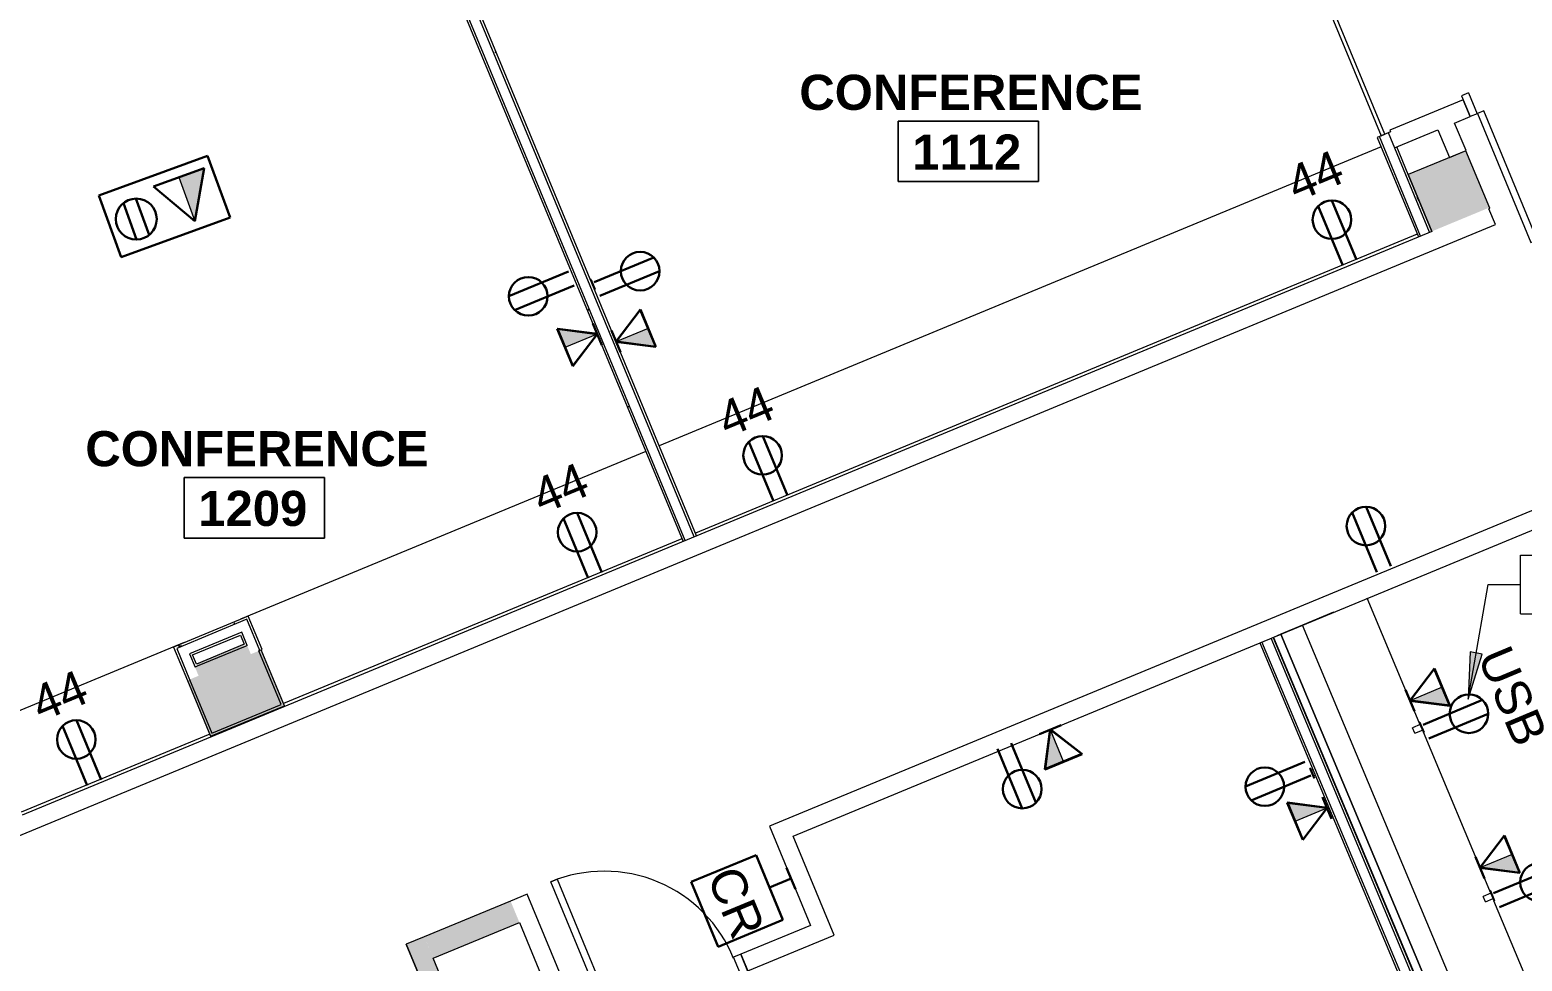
# Model space of a CAD drawing. Header units: inches. Extents: x 488 to 2071, y 800 to 2512.
# Drawn here: x 1152.4 to 1535, y 1578 to 1816.9 of the extents above; entities that cross this region are included whole.
import ezdxf

# ---------------------------------------------------------------- set-up
doc = ezdxf.new("R2010")
doc.units = ezdxf.units.IN
doc.header["$MEASUREMENT"] = 0
for name, color, linetype, lineweight in [('A-ANNO-KEYN', 231, 'Continuous', 9), ('A-ANNO-NOTE', 131, 'Continuous', 30), ('A-AREA-IDEN', 2, 'Continuous', 9), ('A-DOOR', 31, 'Continuous', 13), ('A-DOOR-FRAM', 31, 'Continuous', 20), ('A-Flor-Shel-Tptn', 8, 'Continuous', 9), ('A-GLAZ-CURT', 52, 'Continuous', 9), ('A-WALL', 113, 'Continuous', 9), ('A-WALL-PATT', 111, 'Continuous', 13), ('A-Wall-Shel', 8, 'Continuous', 9), ('E-ELEC-FIXT', 91, 'Continuous', 9), ('I-WALL', 2, 'Continuous', 9), ('Q-CASE', 31, 'Continuous', 9), ('S-Cols-Fill', 8, 'Continuous', 9)]:
    doc.layers.add(name, color=color, linetype=linetype, lineweight=lineweight)
doc.styles.add('Swis721 Lt BT', font='swissl.ttf', dxfattribs={"height": 9})
doc.styles.add('Swis721 Lt BT_B', font='', dxfattribs={"height": 9})
doc.styles.get('Swis721 Lt BT_B').set_extended_font_data('Swis721 Lt BT', bold=True)
pattern_1 = [(0, (0, 0), (30.72, 7.68), [1.267, -21.773, 1.267, -21.773, -122.88]), (0, (0, 0), (30.72, 7.68), [-46.08, 1.267, -44.813, 1.267, -21.773, -53.76]), (0, (0, 0), (30.72, 7.68), [-115.2, 1.267, -14.093, 1.267, -37.133]), (120, (11.52, 3.84), (-22.011075, 22.7643), [1.267, -21.773, 1.267, -21.773, -122.88]), (120, (11.52, 3.84), (-22.011075, 22.7643), [-46.08, 1.267, -44.813, 1.267, -21.773, -53.76]), (120, (11.52, 3.84), (-22.011075, 22.7643), [-115.2, 1.267, -14.093, 1.267, -37.133]), (240, (15.36, 19.2), (-8.708925, -30.4443), [1.267, -21.773, 1.267, -21.773, -122.88]), (240, (15.36, 19.2), (-8.708925, -30.4443), [-46.08, 1.267, -44.813, 1.267, -21.773, -53.76]), (240, (15.36, 19.2), (-8.708925, -30.4443), [-115.2, 1.267, -14.093, 1.267, -37.133])]

# ---------------------------------------------------------------- blocks, each defined once
blk = doc.blocks.new('Revit Link EDITED_dwg-5488103-Level 1 POWER')
at = {"layer": 'S-Cols-Fill'}
blk.add_hatch(color=7, dxfattribs=at).paths.add_polyline_path([(1201.54, 1636.68), (1216, 1642.67), (1215.93, 1642.85), (1201.47, 1636.86)], flags=0)
at = {"layer": 'A-Wall-Shel', "color": 7}
blk.add_line((1255.66, 1566.03), (1248.89, 1582.37), dxfattribs=at)
blk = doc.blocks.new('C-Counter Top - ADJ HEIGHT-5132320-Level 1 POWER')
at = {"layer": 'Q-CASE'}
for p, q in [((65.17, 25), (-47.26, 25)), ((-47.26, 0.19), (-47.26, 0)), ((65.17, 0.75), (-45.4, 0.75))]:
    blk.add_line(p, q, dxfattribs=at)
blk = doc.blocks.new('C-Counter Top - ADJ HEIGHT-5133805-Level 1 POWER')
at = {"layer": 'Q-CASE'}
for p, q in [((8.49, 25), (-46.82, 25)), ((5.5, 0.75), (-46.82, 0.75)), ((8.49, 0), (8.49, 0.19))]:
    blk.add_line(p, q, dxfattribs=at)
blk = doc.blocks.new('C-Counter Top - ADJ HEIGHT-5133987-Level 1 POWER')
at = {"layer": 'Q-CASE'}
for p, q in [((153.07, 25), (-47.26, 25)), ((153.07, 0.75), (-47.26, 0.75))]:
    blk.add_line(p, q, dxfattribs=at)
blk = doc.blocks.new('System Panel - Glazed-5484080-Level 1 POWER')
at = {"layer": 'A-GLAZ-CURT', "lineweight": 13}
for p, q in [((71.58, 1.75), (-115.31, 1.75)), ((-115.31, 1.75), (-115.31, 0.75)), ((-115.31, 0.75), (71.58, 0.75)), ((71.58, 0.75), (71.58, 1.75)), ((115.31, 1.75), (107.58, 1.75)), ((107.58, 1.75), (107.58, 0.75)), ((107.58, 0.75), (115.31, 0.75)), ((115.31, 0.75), (115.31, 1.75))]:
    blk.add_line(p, q, dxfattribs=at)
blk = doc.blocks.new('Single Flush - OTJ_SOLIDFLUSH_ALUM-5474485-Level 1 POWER')
at = {"layer": 'A-DOOR', "lineweight": 20}
for p, q in [((16.15625, 38.125), (16.15625, 2.3125)), ((17.90625, 38.125), (16.15625, 38.125)), ((17.90625, 2.3125), (17.90625, 38.125)), ((16.15625, 2.3125), (17.90625, 2.3125))]:
    blk.add_line(p, q, dxfattribs=at)
at = {"layer": 'A-DOOR', "lineweight": 9}
blk.add_arc((17.90625, 2.3125), 35.8125, 90, 180.5, dxfattribs=at)
at = {"layer": 'A-DOOR-FRAM'}
for p, q in [((-20, -3.4375), (-20, 2.3125)), ((-20, 2.3125), (-18, 2.3125)), ((-18, -3.4375), (-18, 2.3125)), ((18.000004, -3.4375), (18.000004, 2.3125)), ((18.000004, 2.3125), (20.000004, 2.3125)), ((20.000004, -3.4375), (20.000004, 2.3125)), ((-20, -3.4375), (-18, -3.4375)), ((18.000004, -3.4375), (20.000004, -3.4375))]:
    blk.add_line(p, q, dxfattribs=at)
blk = doc.blocks.new('Single Flush - OTJ_SOLIDFLUSH_ALUM-5474487-Level 1 POWER')
at = {"layer": 'A-DOOR', "lineweight": 20}
for p, q in [((16.15625, -2.3125), (17.90625, -2.3125)), ((16.15625, -38.125), (16.15625, -2.3125)), ((17.90625, -2.3125), (17.90625, -38.125)), ((17.90625, -38.125), (16.15625, -38.125))]:
    blk.add_line(p, q, dxfattribs=at)
at = {"layer": 'A-DOOR', "lineweight": 9}
blk.add_arc((17.90625, -2.3125), 35.8125, 179.5, 270, dxfattribs=at)
at = {"layer": 'A-DOOR-FRAM'}
for p, q in [((-20, 3.4375), (-20, -2.3125)), ((-20, 3.4375), (-18, 3.4375)), ((-18, 3.4375), (-18, -2.3125)), ((18.000004, 3.4375), (18.000004, -2.3125)), ((18.000004, 3.4375), (20.000004, 3.4375)), ((20.000004, 3.4375), (20.000004, -2.3125)), ((-20, -2.3125), (-18, -2.3125)), ((18.000004, -2.3125), (20.000004, -2.3125))]:
    blk.add_line(p, q, dxfattribs=at)
blk = doc.blocks.new('Booth Seat3 - Booth Seat-5227084-Level 1 POWER')
at = {"layer": 'Q-CASE'}
for p, q in [((1508.65, 1639.27), (1495.32, 1671.1)), ((1486.7, 1667.53), (1478.7, 1664.18)), ((1526.75, 1596.04), (1509.71, 1636.73)), ((1548.05, 1545.18), (1527.82, 1593.5)), ((1559.27, 1518.41), (1549.12, 1542.64)), ((1537.13, 1509.14), (1559.27, 1518.41)), ((1537.08, 1509.26), (1537.13, 1509.14))]:
    blk.add_line(p, q, dxfattribs=at)
at = {"layer": 'Q-CASE', "lineweight": 20}
for p, q in [((1473.17, 1661.87), (1471.32, 1661.09)), ((1471.32, 1661.09), (1535.23, 1508.49)), ((1478.7, 1664.18), (1473.17, 1661.87)), ((1537.08, 1509.26), (1473.17, 1661.87)), ((1473.17, 1661.87), (1537, 1509.44)), ((1542.54, 1511.76), (1478.7, 1664.18)), ((1537, 1509.44), (1542.54, 1511.76)), ((1535.23, 1508.49), (1537.08, 1509.26))]:
    blk.add_line(p, q, dxfattribs=at)
blk = doc.blocks.new('PS - Power Device _Wall Base_ - Duplex-V66-Level 1 POWER')
at = {"layer": 'E-ELEC-FIXT'}
for p, q in [((1480.74, 1627.55), (1480.57, 1627.47)), ((1481.63, 1624.94), (1480.57, 1627.47)), ((1480.74, 1627.55), (1481.8, 1625.01)), ((1481.38, 1627.14), (1480.98, 1626.97)), ((1481.56, 1625.59), (1481.96, 1625.76)), ((1481.63, 1624.94), (1481.8, 1625.01))]:
    blk.add_line(p, q, dxfattribs=at)
blk = doc.blocks.new('PS - Power Device _Wall Base_ - Duplex-4862727-Level 1 POWER')
at = {"layer": 'E-ELEC-FIXT'}
for p, q in [((1445.44, 1403.21), (1445.36, 1403.04)), ((1447.89, 1401.94), (1445.36, 1403.04)), ((1447.89, 1401.94), (1447.96, 1402.12))]:
    blk.add_line(p, q, dxfattribs=at)
blk = doc.blocks.new('PS - Power Device _Wall Base_ - Duplex-5461265-Level 1 POWER')
at = {"layer": 'E-ELEC-FIXT'}
for p, q in [((945.6, 1538.48), (945.53, 1538.31)), ((948.07, 1537.26), (945.53, 1538.31)), ((945.6, 1538.48), (948.15, 1537.43)), ((946.99, 1540.21), (946.18, 1538.24)), ((946.99, 1540.21), (948.38, 1539.63)), ((947.57, 1537.67), (948.38, 1539.63)), ((948.07, 1537.26), (948.15, 1537.43))]:
    blk.add_line(p, q, dxfattribs=at)
blk = doc.blocks.new('Room Tag - Room Name and Number-3379422-Level 1 POWER')
at = {"layer": 'A-AREA-IDEN'}
for p, q in [((-0.1881, -0.1636), (-0.1881, -0.0018)), ((-0.1881, -0.0018), (0.1869, -0.0018)), ((0.1869, -0.0018), (-0.1881, -0.0018)), ((-0.1881, -0.0018), (-0.1881, -0.1636)), ((0.1869, -0.0018), (0.1869, -0.1636)), ((0.1869, -0.1636), (0.1869, -0.0018)), ((0.1869, -0.1636), (-0.1881, -0.1636)), ((-0.1881, -0.1636), (0.1869, -0.1636))]:
    blk.add_line(p, q, dxfattribs=at)
blk = doc.blocks.new('Keynote Tag - Keynote Number - Boxed-135510-Level 1 POWER')
at = {"layer": 'A-ANNO-KEYN'}
for p, q in [((-0.125, -0.0792), (-0.125, 0.0781)), ((-0.125, 0.0781), (0.125, 0.0781)), ((0.125, 0.0781), (0.125, -0.0792)), ((-0.125, -0.0792), (0.125, -0.0792))]:
    blk.add_line(p, q, dxfattribs=at)

msp = doc.modelspace()

# ---------------------------------------------------------------- hatches: boundary and pattern name
at = {"layer": 'A-ANNO-KEYN'}
msp.add_hatch(color=256, dxfattribs=at).paths.add_polyline_path([(1521.2, 1645.26), (1524.82, 1656.81), (1521.71, 1657.35)], flags=0)
at = {"layer": 'A-ANNO-NOTE', "lineweight": 9}
for points in [[(1194.66, 1767.82), (1197.07, 1781.47), (1190.56, 1779.1), (1192.49, 1773.79)], [(1289.66, 1735.49), (1287.68, 1740.26), (1297.91, 1738.91)], [(1312.87, 1735.58), (1310.9, 1740.34), (1302.64, 1736.92)], [(1516.48, 1643.53), (1514.49, 1648.28), (1506.25, 1644.83)], [(1412.64, 1627.26), (1417.4, 1629.24), (1413.98, 1637.49)], [(1476.83, 1613.93), (1485.07, 1617.38), (1474.84, 1618.69)], [(1534.43, 1600.65), (1532.44, 1605.41), (1524.2, 1601.96)]]:
    msp.add_hatch(color=256, dxfattribs=at).paths.add_polyline_path(points, flags=0)
at = {"layer": 'A-WALL'}
for points in [[(1511.89, 1765.23), (1526.42, 1771.25), (1526.51, 1771.05), (1526.75, 1771.15), (1520.63, 1785.93), (1505.85, 1779.81), (1511.88, 1765.25)], [(1199.04, 1636.53), (1216.83, 1643.9), (1211.14, 1657.63), (1209.05, 1656.77), (1208.14, 1658.97), (1194.74, 1653.42), (1195.65, 1651.22), (1193.35, 1650.27), (1198.99, 1636.67)]]:
    msp.add_hatch(color=250, dxfattribs=at).paths.add_polyline_path(points, flags=0)
at = {"layer": 'A-WALL-PATT', "lineweight": 9}
h = msp.add_hatch(dxfattribs=at)
h.set_pattern_fill('FP_1', color=256, style=0, pattern_type=2)
h.set_pattern_definition(pattern_1)
h.paths.add_polyline_path([(1322.76, 1686.89), (1323.34, 1687.13), (1224.72, 1925.23), (1224.14, 1924.99), (1322.76, 1686.9)], flags=0)
h.paths.add_polyline_path([(1223.19, 1927.3), (1223.76, 1927.54), (1194.64, 1997.85), (1194.06, 1997.61), (1223.09, 1927.54)], flags=0)
h.paths.add_polyline_path([(1193.11, 1999.92), (1193.68, 2000.16), (1124.51, 2167.16), (1123.93, 2166.92), (1190.8, 2005.49)], flags=0)
h.paths.add_polyline_path([(1122.98, 2169.23), (1123.55, 2169.47), (1062.99, 2315.69), (1062.41, 2315.45), (1122.88, 2169.47)], flags=0)
h = msp.add_hatch(dxfattribs=at)
h.set_pattern_fill('FP_1', color=256, style=0, pattern_type=2)
h.set_pattern_definition(pattern_1)
h.paths.add_polyline_path([(1319.88, 1685.7), (1320.46, 1685.94), (1221.83, 1924.03), (1221.26, 1923.79), (1319.85, 1685.77)], flags=0)
h.paths.add_polyline_path([(1220.3, 1926.1), (1220.88, 1926.34), (1191.72, 1996.64), (1191.18, 1996.41), (1220.2, 1926.34)], flags=0)
h.paths.add_polyline_path([(1190.22, 1998.72), (1190.8, 1998.96), (1060.1, 2314.49), (1059.52, 2314.25), (1190.12, 1998.96)], flags=0)
h = msp.add_hatch(dxfattribs=at)
h.set_pattern_fill('FP_1', color=256, style=0, pattern_type=2)
h.set_pattern_definition(pattern_1)
h.paths.add_polyline_path([(1511.31, 1764.99), (1511.88, 1765.25), (1502.91, 1786.9), (1502.34, 1786.66), (1511.27, 1765.08)], flags=0)
h.paths.add_polyline_path([(1412.48, 2003.59), (1413.06, 2003.83), (1404.64, 2024.15), (1404.06, 2023.91), (1410.04, 2009.48)], flags=0)
h.paths.add_polyline_path([(1388.75, 2060.87), (1389.33, 2061.11), (1382.23, 2078.26), (1381.65, 2078.02), (1386.56, 2066.17)], flags=0)
h = msp.add_hatch(dxfattribs=at)
h.set_pattern_fill('FP_1', color=256, style=0, pattern_type=2)
h.set_pattern_definition(pattern_1)
h.paths.add_polyline_path([(1508.42, 1763.8), (1509, 1764.03), (1498.42, 1789.57), (1497.85, 1789.33), (1508.14, 1764.49)], flags=0)
h.paths.add_polyline_path([(1408.85, 2004.2), (1409.42, 2004.44), (1401.75, 2022.96), (1401.18, 2022.72), (1408.75, 2004.44)], flags=0)
h.paths.add_polyline_path([(1385.87, 2059.67), (1386.45, 2059.91), (1380.54, 2074.17), (1379.96, 2073.93), (1385.77, 2059.91)], flags=0)
h = msp.add_hatch(dxfattribs=at)
h.set_pattern_fill('FP_1', color=256, style=0, pattern_type=2)
h.set_pattern_definition(pattern_1)
h.paths.add_polyline_path([(1190.04, 1658.26), (1208.63, 1665.96), (1208.39, 1666.53), (1189.8, 1658.83), (1189.9, 1658.59)], flags=0)
h = msp.add_hatch(dxfattribs=at)
h.set_pattern_fill('FP_1', color=256, style=0, pattern_type=2)
h.set_pattern_definition(pattern_1)
h.paths.add_polyline_path([(1534.95, 1507.32), (1535.53, 1507.56), (1471.22, 1661.12), (1470.65, 1660.86), (1534.46, 1508.49)], flags=0)
at = {"layer": 'A-WALL-PATT'}
h = msp.add_hatch(color=250, dxfattribs=at)
h.paths.add_polyline_path([(1198.7, 1635.71), (1217.64, 1643.56), (1211.71, 1657.87), (1211.14, 1657.63), (1216.83, 1643.9), (1199.04, 1636.53), (1193.34, 1650.27), (1192.78, 1650.03), (1198.49, 1636.23)], flags=0)
h.paths.add_polyline_path([(1195.32, 1653.66), (1207.56, 1658.73), (1207.32, 1659.31), (1195.08, 1654.24)], flags=0)
at = {"layer": 'A-WALL-PATT', "lineweight": 9}
h = msp.add_hatch(dxfattribs=at)
h.set_pattern_fill('FP_1', color=256, style=0, pattern_type=2)
h.set_pattern_definition(pattern_1)
h.paths.add_polyline_path([(1532.07, 1506.11), (1532.65, 1506.35), (1468.33, 1659.93), (1467.75, 1659.69), (1531.97, 1506.35)], flags=0)
for points in [[(1255.82, 1578.75), (1277.94, 1587.91), (1275.64, 1593.45), (1253.52, 1584.28), (1255.68, 1579.07)], [(1294.92, 1471.28), (1299.54, 1473.19), (1253.51, 1584.28), (1248.9, 1582.37), (1261.41, 1552.17), (1261.59, 1552.25), (1263.5, 1547.63), (1263.33, 1547.55), (1294.9, 1471.33)]]:
    msp.add_hatch(color=7, dxfattribs=at).paths.add_polyline_path(points, flags=0)

# ---------------------------------------------------------------- linework, layer by layer
at = {"layer": 'A-ANNO-KEYN'}
for p, q in [((1521.2, 1645.26), (1526.34, 1674.66)), ((1526.34, 1674.66), (1534.62, 1674.66)), ((1521.71, 1657.35), (1521.2, 1645.26)), ((1524.82, 1656.81), (1521.71, 1657.35)), ((1521.2, 1645.26), (1524.82, 1656.81))]:
    msp.add_line(p, q, dxfattribs=at)
at = {"layer": 'A-ANNO-NOTE'}
for p, q in [((1170.05, 1774.41), (1197.97, 1784.58)), ((1197.97, 1784.58), (1203.72, 1768.78)), ((1184.05, 1776.73), (1197.07, 1781.47)), ((1197.07, 1781.47), (1194.66, 1767.82)), ((1194.66, 1767.82), (1184.05, 1776.73)), ((1175.79, 1758.62), (1170.05, 1774.41)), ((1179.77, 1763.14), (1176.37, 1772.49)), ((1182.94, 1764.3), (1179.54, 1773.64)), ((1489.06, 1756.44), (1482.74, 1771.71)), ((1492.6, 1757.91), (1486.28, 1773.18)), ((1492.6, 1757.91), (1486.28, 1773.18)), ((1203.72, 1768.78), (1175.79, 1758.62)), ((1297.09, 1752.22), (1312.36, 1758.54)), ((1297.09, 1752.22), (1312.36, 1758.54)), ((1290.5, 1754.92), (1275.23, 1748.6)), ((1298.56, 1748.67), (1313.83, 1755)), ((1291.96, 1751.38), (1276.7, 1745.06)), ((1291.96, 1751.38), (1276.7, 1745.06)), ((1302.64, 1736.92), (1308.92, 1745.11)), ((1302.69, 1736.99), (1308.97, 1745.17)), ((1308.92, 1745.11), (1312.87, 1735.58)), ((1308.97, 1745.17), (1312.92, 1735.64)), ((1296.71, 1741.62), (1299.01, 1736.08)), ((1297.86, 1738.85), (1287.64, 1740.19)), ((1291.58, 1730.66), (1287.64, 1740.19)), ((1297.91, 1738.91), (1287.68, 1740.26)), ((1291.63, 1730.73), (1287.68, 1740.26)), ((1297.86, 1738.85), (1291.58, 1730.66)), ((1297.91, 1738.91), (1291.63, 1730.73)), ((1303.84, 1734.21), (1301.54, 1739.76)), ((1302.64, 1736.92), (1312.87, 1735.58)), ((1302.69, 1736.99), (1312.92, 1735.64)), ((1343.09, 1695.98), (1336.77, 1711.25)), ((1346.63, 1697.45), (1340.31, 1712.72)), ((1346.63, 1697.45), (1340.31, 1712.72)), ((1295.53, 1676.28), (1289.2, 1691.55)), ((1299.07, 1677.75), (1292.74, 1693.01)), ((1299.07, 1677.75), (1292.74, 1693.01)), ((1497.79, 1677.84), (1491.47, 1693.11)), ((1497.79, 1677.84), (1491.47, 1693.11)), ((1501.33, 1679.31), (1495.01, 1694.58)), ((1506.29, 1644.89), (1512.54, 1653.1)), ((1512.54, 1653.1), (1516.52, 1643.59)), ((1506.25, 1644.83), (1512.49, 1653.04)), ((1512.49, 1653.04), (1516.48, 1643.53)), ((1507.45, 1642.13), (1505.13, 1647.66)), ((1506.25, 1644.83), (1516.48, 1643.53)), ((1506.29, 1644.89), (1516.52, 1643.59)), ((1509.62, 1638.64), (1524.86, 1645.03)), ((1509.62, 1638.64), (1524.86, 1645.03)), ((1167.11, 1623.09), (1160.78, 1638.35)), ((1170.65, 1624.55), (1164.32, 1639.82)), ((1170.65, 1624.55), (1164.32, 1639.82)), ((1411.27, 1636.29), (1416.82, 1638.59)), ((1511.1, 1635.11), (1526.34, 1641.49)), ((1413.98, 1637.49), (1412.64, 1627.26)), ((1414.05, 1637.44), (1412.7, 1627.21)), ((1413.98, 1637.49), (1422.17, 1631.21)), ((1414.05, 1637.44), (1422.23, 1631.16)), ((1400.51, 1632.48), (1406.83, 1617.21)), ((1404.05, 1633.94), (1410.37, 1618.68)), ((1404.05, 1633.94), (1410.37, 1618.68)), ((1422.17, 1631.21), (1412.64, 1627.26)), ((1422.23, 1631.16), (1412.7, 1627.21)), ((1479.35, 1629.17), (1464.11, 1622.79)), ((1480.83, 1625.63), (1465.59, 1619.25)), ((1480.83, 1625.63), (1465.59, 1619.25)), ((1485.07, 1617.38), (1474.84, 1618.69)), ((1478.82, 1609.17), (1474.84, 1618.69)), ((1483.86, 1620.08), (1486.18, 1614.55)), ((1485.02, 1617.32), (1474.79, 1618.62)), ((1478.78, 1609.11), (1474.79, 1618.62)), ((1485.02, 1617.32), (1478.78, 1609.11)), ((1485.07, 1617.38), (1478.82, 1609.17)), ((1524.2, 1601.96), (1530.45, 1610.16)), ((1524.25, 1602.02), (1530.5, 1610.23)), ((1530.45, 1610.16), (1534.43, 1600.65)), ((1530.5, 1610.23), (1534.48, 1600.71)), ((1338.6, 1605.25), (1321.97, 1598.36)), ((1345.48, 1588.62), (1338.6, 1605.25)), ((1525.41, 1599.25), (1523.09, 1604.79)), ((1346.44, 1602), (1348.73, 1596.46)), ((1524.2, 1601.96), (1534.43, 1600.65)), ((1524.25, 1602.02), (1534.48, 1600.71)), ((1527.72, 1595.42), (1542.97, 1601.8)), ((1527.72, 1595.42), (1542.97, 1601.8)), ((1321.97, 1598.36), (1328.86, 1581.73)), ((1347.58, 1599.23), (1342.04, 1596.93)), ((1529.2, 1591.88), (1544.45, 1598.27)), ((1328.86, 1581.73), (1345.48, 1588.62))]:
    msp.add_line(p, q, dxfattribs=at)
at = {"layer": 'A-ANNO-NOTE', "lineweight": 9}
for p, q in [((1197.07, 1781.47), (1190.56, 1779.1)), ((1194.66, 1767.82), (1197.07, 1781.47)), ((1190.56, 1779.1), (1194.66, 1767.82)), ((1287.68, 1740.26), (1289.66, 1735.49)), ((1297.91, 1738.91), (1287.68, 1740.26)), ((1289.66, 1735.49), (1297.91, 1738.91)), ((1310.9, 1740.34), (1302.64, 1736.92)), ((1312.87, 1735.58), (1310.9, 1740.34)), ((1302.64, 1736.92), (1312.87, 1735.58)), ((1514.49, 1648.28), (1506.25, 1644.83)), ((1516.48, 1643.53), (1514.49, 1648.28)), ((1506.25, 1644.83), (1516.48, 1643.53)), ((1413.98, 1637.49), (1412.64, 1627.26)), ((1417.4, 1629.24), (1413.98, 1637.49)), ((1412.64, 1627.26), (1417.4, 1629.24)), ((1485.07, 1617.38), (1474.84, 1618.69)), ((1474.84, 1618.69), (1476.83, 1613.93)), ((1476.83, 1613.93), (1485.07, 1617.38)), ((1532.44, 1605.41), (1524.2, 1601.96)), ((1534.43, 1600.65), (1532.44, 1605.41)), ((1524.2, 1601.96), (1534.43, 1600.65))]:
    msp.add_line(p, q, dxfattribs=at)
at = {"layer": 'A-ANNO-NOTE'}
for centre, radius in [((1179.66, 1768.39), 5.25), ((1486.26, 1768.23), 4.95), ((1308.88, 1755.02), 4.95), ((1280.18, 1748.57), 4.95), ((1340.28, 1707.77), 4.95), ((1292.72, 1688.06), 4.95), ((1494.98, 1689.63), 4.95), ((1521.39, 1641.49), 4.95), ((1164.3, 1634.87), 4.95), ((1406.85, 1622.16), 4.95), ((1469.06, 1622.78), 4.95), ((1539.5, 1598.27), 4.95)]:
    msp.add_circle(centre, radius, dxfattribs=at)
at = {"layer": 'A-WALL', "lineweight": 13}
for p, q in [((1322.76, 1686.89), (1224.14, 1924.99)), ((1320.46, 1685.94), (1221.83, 1924.03)), ((1519.9, 1798.94), (1501.14, 1791.17)), ((1521.67, 1794.66), (1519.9, 1798.94)), ((1501.14, 1791.17), (1501.31, 1790.76)), ((1502.34, 1786.66), (1513.46, 1791.26)), ((1513.46, 1791.26), (1516.39, 1784.18)), ((1517.73, 1793.03), (1521.67, 1794.66)), ((1520.67, 1785.95), (1517.73, 1793.03)), ((1509, 1764.03), (1498.42, 1789.57)), ((1511.31, 1764.99), (1500.73, 1790.53)), ((1516.39, 1784.18), (1520.67, 1785.95)), ((1511.89, 1765.23), (1505.85, 1779.81)), ((1528.19, 1766.98), (1526.51, 1771.05)), ((1147.94, 1609.47), (1528.19, 1766.98)), ((1511.89, 1765.23), (1150.44, 1615.51)), ((1604.71, 1721.42), (1342.04, 1612.62)), ((1348.08, 1610.12), (1606.48, 1717.15)), ((1208.05, 1665.72), (1190.04, 1658.26)), ((1211.36, 1657.73), (1208.05, 1665.72)), ((1206.7, 1662.45), (1193.3, 1656.9)), ((1208.14, 1658.97), (1206.7, 1662.45)), ((1534.95, 1507.32), (1470.64, 1660.88)), ((1190.04, 1658.26), (1193.34, 1650.27)), ((1532.65, 1506.35), (1468.33, 1659.93)), ((1193.3, 1656.9), (1194.74, 1653.42)), ((1342.04, 1612.62), (1352.57, 1587.2)), ((1358.61, 1584.7), (1348.08, 1610.12)), ((1279.91, 1595.22), (1275.64, 1593.45)), ((1293.39, 1562.69), (1279.91, 1595.22)), ((1277.94, 1587.91), (1289.12, 1560.92)), ((1352.57, 1587.2), (1334.68, 1579.79)), ((1336.45, 1575.52), (1358.61, 1584.7)), ((1334.68, 1579.79), (1336.45, 1575.52))]:
    msp.add_line(p, q, dxfattribs=at)
at = {"layer": 'A-WALL', "color": 55, "lineweight": 20}
for p, q in [((1520.63, 1785.93), (1505.85, 1779.81)), ((1526.75, 1771.15), (1520.63, 1785.93)), ((1526.51, 1771.05), (1526.75, 1771.15)), ((1207.32, 1659.31), (1195.08, 1654.24)), ((1217.64, 1643.56), (1211.71, 1657.87)), ((1192.78, 1650.03), (1198.7, 1635.71)), ((1198.7, 1635.71), (1217.64, 1643.56)), ((1275.64, 1593.45), (1253.52, 1584.29)), ((1255.82, 1578.75), (1277.94, 1587.91))]:
    msp.add_line(p, q, dxfattribs=at)
at = {"layer": 'A-WALL'}
for p, q in [((1505.85, 1779.81), (1511.89, 1765.23)), ((1211.36, 1657.73), (1211.14, 1657.63)), ((1193.35, 1650.27), (1193.34, 1650.27))]:
    msp.add_line(p, q, dxfattribs=at)
at = {"layer": 'A-WALL', "color": 135, "lineweight": 13}
for p, q in [((1207.56, 1658.73), (1195.32, 1653.66)), ((1208.14, 1658.97), (1207.56, 1658.73)), ((1216.83, 1643.9), (1211.14, 1657.63)), ((1195.32, 1653.66), (1194.74, 1653.42)), ((1193.35, 1650.27), (1199.04, 1636.53)), ((1199.04, 1636.53), (1216.83, 1643.9))]:
    msp.add_line(p, q, dxfattribs=at)
at = {"layer": 'I-WALL', "lineweight": 13}
for p, q in [((1221.5, 1923.21), (1319.88, 1685.7)), ((1323.34, 1687.13), (1224.96, 1924.65)), ((1501.31, 1790.76), (1497.85, 1789.33)), ((1497.85, 1789.33), (1508.42, 1763.8)), ((1505.85, 1779.81), (1502.91, 1786.9)), ((1208.39, 1666.53), (1189.22, 1658.59)), ((1211.94, 1657.97), (1208.39, 1666.53)), ((1194.12, 1656.56), (1206.36, 1661.63)), ((1206.36, 1661.63), (1207.32, 1659.31)), ((1535.53, 1507.56), (1471.22, 1661.12)), ((1189.22, 1658.59), (1192.77, 1650.03)), ((1211.71, 1657.87), (1211.94, 1657.97)), ((1467.75, 1659.69), (1532.07, 1506.11)), ((1195.08, 1654.24), (1194.12, 1656.56)), ((1192.77, 1650.03), (1192.78, 1650.03))]:
    msp.add_line(p, q, dxfattribs=at)
at = {"layer": 'I-WALL'}
for p, q in [((1211.14, 1657.63), (1211.36, 1657.73)), ((1193.34, 1650.27), (1193.35, 1650.27))]:
    msp.add_line(p, q, dxfattribs=at)
at = {"layer": 'I-WALL', "color": 55, "lineweight": 20}
for p, q in [((1253.52, 1584.29), (1248.9, 1582.38)), ((1248.9, 1582.38), (1255.67, 1566.03)), ((1299.54, 1473.19), (1255.82, 1578.75))]:
    msp.add_line(p, q, dxfattribs=at)

# ---------------------------------------------------------------- block references
at = {"layer": 'A-ANNO-KEYN', "xscale": 95.99999999999994, "yscale": 95.99999999999994, "zscale": 95.99999999999994}
msp.add_blockref('Keynote Tag - Keynote Number - Boxed-135510-Level 1 POWER', (1546.62, 1674.71), dxfattribs=at)
at = {"layer": 'A-AREA-IDEN', "xscale": 95.99999999999994, "yscale": 95.99999999999994, "zscale": 95.99999999999994}
for p in [(1393.06, 1793.69), (1209.97, 1702.26)]:
    msp.add_blockref('Room Tag - Room Name and Number-3379422-Level 1 POWER', p, dxfattribs=at)
at = {"layer": 'A-DOOR', "rotation": 202.4999999999996}
for name, p in [('Single Flush - OTJ_SOLIDFLUSH_ALUM-5474485-Level 1 POWER', (1539.26, 1804.45)), ('Single Flush - OTJ_SOLIDFLUSH_ALUM-5474487-Level 1 POWER', (1317.08, 1570))]:
    msp.add_blockref(name, p, dxfattribs=at)
at = {"layer": 'A-Flor-Shel-Tptn', "color": 7}
msp.add_blockref('Revit Link EDITED_dwg-5488103-Level 1 POWER', (0, 0), dxfattribs=at)
at = {"layer": 'A-GLAZ-CURT', "rotation": 112.4999999999991}
msp.add_blockref('System Panel - Glazed-5484080-Level 1 POWER', (1456.38, 1896.96), dxfattribs=at)
at = {"layer": 'E-ELEC-FIXT'}
for name, p, rotation in [('PS - Power Device _Wall Base_ - Duplex-4862727-Level 1 POWER', (3311.69, 1751.39), 135.8801695892039), ('PS - Power Device _Wall Base_ - Duplex-5461265-Level 1 POWER', (3265.25, 2060.01), 135.1322270800046), ('PS - Power Device _Wall Base_ - Duplex-5461265-Level 1 POWER', (3283.36, 2016.78), 135.1322270800046)]:
    msp.add_blockref(name, p, dxfattribs=dict(at, rotation=rotation))
msp.add_blockref('PS - Power Device _Wall Base_ - Duplex-V66-Level 1 POWER', (0, 0), dxfattribs=at)
at = {"layer": 'Q-CASE', "rotation": 22.49999999999979}
for name, p in [('C-Counter Top - ADJ HEIGHT-5133987-Level 1 POWER', (1367.01, 1705.22)), ('C-Counter Top - ADJ HEIGHT-5132320-Level 1 POWER', (1259.67, 1660.76)), ('C-Counter Top - ADJ HEIGHT-5133805-Level 1 POWER', (1193.7, 1633.43))]:
    msp.add_blockref(name, p, dxfattribs=at)
at = {"layer": 'Q-CASE'}
msp.add_blockref('Booth Seat3 - Booth Seat-5227084-Level 1 POWER', (0, 0), dxfattribs=at)

# ---------------------------------------------------------------- texts
at = {"layer": 'A-ANNO-NOTE', "lineweight": 9, "char_height": 9, "attachment_point": 1, "style": 'Swis721 Lt BT'}
for s, insert, width, rotation in [('44', (1473.69, 1781.04), 16.362, 22.5), ('44', (1327.72, 1720.58), 16.362, 22.5), ('44', (1280.16, 1700.87), 16.362, 22.5), ('USB', (1531.8, 1659.73), 30.3, 292.7241), ('44', (1151.74, 1647.68), 16.362, 22.5), ('CR', (1334.21, 1603.23), 20.604, 292.5)]:
    msp.add_mtext(s, dxfattribs=dict(at, insert=insert, width=width, rotation=rotation))
at = {"layer": 'A-AREA-IDEN', "char_height": 9, "attachment_point": 1, "style": 'Swis721 Lt BT_B'}
for s, insert, width in [('CONFERENCE', (1349.7, 1805.4), 104.838), ('1112', (1378.65, 1790.08), 33.936), ('CONFERENCE', (1166.61, 1713.98), 104.838), ('1209', (1195.56, 1698.66), 33.936)]:
    msp.add_mtext(s, dxfattribs=dict(at, insert=insert, width=width))

doc.saveas('drawing.dxf')
